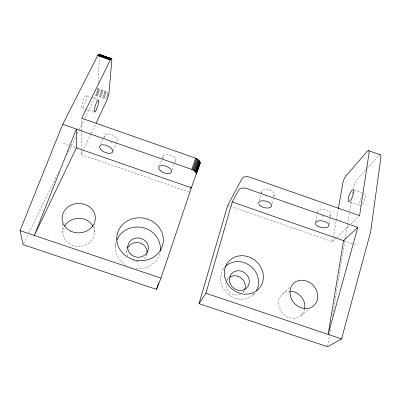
<?xml version="1.0" encoding="UTF-8"?>
<svg xmlns="http://www.w3.org/2000/svg" width="401" height="401" viewBox="0 0 401 401"><rect width="100%" height="100%" fill="white"/><g stroke="black" fill="none" stroke-linecap="round" stroke-linejoin="round"><path stroke-width="0.3" stroke-dasharray="2 1.5" d="M189.297 192.044L81.253 154.58L81.523 131.779M81.528 131.162L81.669 119.458M98.125 82.511L99.423 57.208M94.375 232.199L94.907 224.209M84.827 118.049L95.789 95.543L97.283 91.222L97.839 88.065M115.413 246.54L116.335 240.71M327.702 346.148L329.411 335.642M329.512 335.025L330.519 328.84M332.73 315.241L345.005 239.828M345.106 239.212L349.331 213.247M349.732 210.776L351.441 200.264M352.449 194.084L352.85 191.613M353.251 189.137L353.657 186.665A5.9 1.704 -69 0 1 356.81 179.798L366.87 168.716M230.665 206.39L332.534 241.708L333.181 238.029M333.286 237.417L338.228 209.212M329.296 223.883L331.051 214.229M315.803 221.136L317.682 211.548M126.756 251.166L127.102 249.502M272.244 203.362L273.266 199.207M273.848 196.831L274.289 195.051M259.171 200.761L261.632 191.307M146.631 255.111L146.951 254.023M172.27 169.839L174.159 164.641M174.996 162.335L175.417 161.177M159.543 165.382L162.164 158.47M162.385 157.894L163.042 156.169M113.157 150.555L117.132 141.483M100.636 144.195L104.766 135.122M81.253 154.58L91.037 133.809M91.303 133.247L95.799 123.703M23.714 243.537L28.646 233.407M28.922 232.846L58.516 172.074M66.741 155.192L75.784 136.621M77.152 133.809L79.072 129.869M79.343 129.307L84.551 118.616M223.517 268.835L224.48 267.392M227.166 279.818L228.956 277.337M244.159 290.88L242.57 292.755A10.135 9.258 42.5 0 0 244.094 290.87M367.286 168.255L378.604 155.783A6.411 1.965 -67.8 0 1 378.98 155.408M252.886 295.081L254.83 292.941M332.534 241.708L336.589 237.798M337.04 237.362L349.211 225.628M351.015 223.888L359.582 215.628M282.81 293.642L290.364 286.499M300.815 315.697L309.632 308.915M227.723 205.367L230.079 206.184M63.463 143.363L75.819 147.653M344.108 240.816L353.406 244.044M353.988 244.244L355.732 244.851M82.07 107.784L85.002 108.816M85.588 109.022L93.212 111.704M350.003 201.989L360.484 205.678A6.286 1.945 -69.2 0 1 361.832 196.696M97.799 88.586L108.075 92.23M97.719 89.177L108.556 93.012M97.603 89.819L108.43 93.649M97.458 90.506L108.275 94.335M97.283 91.222L107.523 94.847M97.077 91.964L107.884 95.784M96.852 92.711L107.087 96.33M96.606 93.453L107.408 97.278M96.34 94.185L106.576 97.804M96.07 94.882L106.877 98.701M95.789 95.543L106.029 99.162M86.295 95.598A6.471 1.373 -71.9 0 1 84.065 105.618A6.471 1.373 -71.9 0 1 82.155 103.824A6.471 1.373 -71.9 0 1 86.295 95.598L90.987 97.253M91.573 97.463L97.433 99.528M354.118 190.144L363.431 193.432M62.446 224.129L62.902 232.219M163.819 159.147A6.682 3.514 20.7 0 1 165.468 154.681A6.682 3.514 20.7 0 1 174.054 157.488A6.682 3.514 20.7 0 1 173.808 162.41M105.152 138.16A6.977 3.574 24.4 0 1 107.077 133.969A6.977 3.574 24.4 0 1 115.478 136.941A6.977 3.574 24.4 0 1 116.37 142.129M112.25 142.425A6.977 3.574 24.4 0 1 108.912 141.242M146.951 253.913A10.21 9.484 8.6 0 1 143.764 259.186M138.515 261.417A10.21 9.484 8.6 0 1 131.769 260.094M127.789 256.033A10.21 9.484 8.6 0 1 127.082 249.332M159.603 253.838A22.536 20.852 9.2 0 1 134.596 268.48M126.18 265.457A22.536 20.852 9.2 0 1 116.235 241.738M92.937 226.304A15.744 14.09 -3.9 0 1 78.862 246.47A15.744 14.09 -3.9 0 1 64.15 227.066M304.66 309.131A14.235 12.451 50.4 0 1 290.936 318.053A14.235 12.451 50.4 0 1 278.545 304.078A14.235 12.451 50.4 0 1 288.825 291.271M240.56 294.139A10.135 9.258 42.5 0 1 229.943 292.76A10.135 9.258 42.5 0 1 226.034 282.645M226.595 280.895A10.135 9.258 42.5 0 1 228.715 277.973M261.828 193.152A6.616 3.439 14 0 1 264.941 189.498A6.616 3.439 14 0 1 273.101 191.914A6.616 3.439 14 0 1 272.73 196.38M266.605 196.34A6.616 3.439 14 0 1 265.532 195.969M317.717 212.455A6.822 3.419 10.6 0 1 326.609 209.903A6.822 3.419 10.6 0 1 328.93 216.034M323.552 216.179A6.822 3.419 10.6 0 1 320.349 215.071M363.311 194.585A6.286 1.945 -69.2 0 1 365.336 196.941A6.286 1.945 -69.2 0 1 361.762 204.991M254.936 292.941A19.819 18.005 41.7 0 1 228.324 294.489A19.819 18.005 41.7 0 1 224.214 267.898"/><path stroke-width="0.6" d="M99.142 54.265L98.511 54.486L97.669 55.649L62.696 124.305L20.05 230.665L23.168 244.66L156.485 289.377L160.976 278.119L191.372 187.778L200.159 163.197C200.169 160.691 197.653 159.142 195.643 158.2L81.684 118.225L110.205 60.13L111.578 58.716L111.859 59.864L108.846 94.536L107.172 99.563L96.065 123.142M357.802 227.357L343.527 240.615L328.143 334.409L357.802 227.357L247.216 188.741A6.942 3.574 15.4 0 0 239.156 189.277L232.219 201.959L205.903 293.246L199.031 303.647L327.602 346.77L341.537 338.915L370.644 231.838L380.935 156.936A6.411 1.965 -67.8 0 0 379.677 154.921M338.339 208.6L342.85 182.846A5.905 1.584 -69.1 0 1 345.632 176.365L367.291 151.227A6.416 1.83 -68.1 0 1 369.095 152.701L359.582 215.628L249.497 177.077A6.857 3.654 15.3 0 0 242.374 177.979L227.723 205.367L199.031 303.647M196.405 174.365L196.284 173.352L200.049 162.164M196.405 173.869L200.159 162.691M196.284 173.352L195.267 171.738L199.056 160.53M195.713 172.28L199.492 161.077M156.485 289.377L158.485 283.442M196.054 172.816L199.823 161.623M195.267 171.738L194.094 170.711L197.909 159.498M194.726 171.217L198.525 160.004M194.094 170.711L192.62 169.808L196.45 158.585M193.387 170.24L197.212 159.022M192.62 169.808L191.798 169.422L195.643 158.2M190.6 188.58L191.252 186.851M197.553 170.119L200.159 163.197M76.411 147.854L34.331 235.472L76.36 129.077L76.411 147.854L191.372 187.778M20.05 230.665L160.976 278.119M205.903 293.246L341.537 338.915M232.219 201.959L343.527 240.615M62.696 124.305L191.798 169.422M98.962 54.23L111.578 58.716M368.504 150.636L380.258 154.841M111.709 58.852L99.288 54.411L99.398 54.656M98.751 54.305L111.227 58.767M101.087 55.263L102.776 55.864M105.598 56.872L108.415 57.879M98.511 54.486L111.002 58.957M98.245 54.777L110.756 59.248M97.964 55.163L110.486 59.644M97.669 55.649L110.205 60.13M127.513 248.169A10.21 9.484 8.6 0 1 139.167 242.785A10.21 9.484 8.6 0 1 147.107 252.685M116.846 240.029A22.536 20.852 9.2 0 1 143.558 227.808A22.536 20.852 9.2 0 1 160.134 251.482M64.656 226.099A15.744 14.09 -3.9 0 1 79.002 218.284A15.744 14.09 -3.9 0 1 92.937 226.304M289.943 291.216A14.235 12.451 50.4 0 1 304.76 308.564M229.673 277.231A10.135 9.258 42.5 0 1 241.477 278.264A10.135 9.258 42.5 0 1 244.645 289.778M224.986 267.006A19.819 18.005 41.7 0 1 250.309 265.958A19.819 18.005 41.7 0 1 256.274 290.996M160.691 170.986A6.762 3.434 20.5 0 0 171.427 172.144A6.762 3.434 20.5 0 0 163.397 165.658A6.762 3.434 20.5 0 0 160.691 170.986M101.197 149.914A7.063 3.494 24.1 0 0 112.415 152.255A7.063 3.494 24.1 0 0 104.867 144.967A7.063 3.494 24.1 0 0 101.197 149.914M130.355 253.903A10.401 9.619 9.2 0 0 147.924 250.765A10.401 9.619 9.2 0 0 135.839 238.129A10.401 9.619 9.2 0 0 130.355 253.903M96.255 109.909A6.466 1.223 -71.8 0 0 98.606 99.944A6.466 1.223 -71.8 0 0 94.591 108.205A6.466 1.223 -71.8 0 0 96.255 109.909M123.598 254.008A23.343 21.423 10.2 0 0 162.55 245.452A23.343 21.423 10.2 0 0 134.029 218.365A23.343 21.423 10.2 0 0 123.598 254.008M70.376 230.956A16.616 14.697 -2.1 0 0 95.318 218.064A16.616 14.697 -2.1 0 0 70.421 205.492A16.616 14.697 -2.1 0 0 70.376 230.956M290.359 295.858A15.048 12.982 48.9 0 0 313.552 305.898A15.048 12.982 48.9 0 0 307.622 281.447A15.048 12.982 48.9 0 0 290.359 295.858M260.705 206.114A6.697 3.363 14.1 0 0 271.517 206.33A6.697 3.363 14.1 0 0 263.166 200.756A6.697 3.363 14.1 0 0 260.705 206.114M318.093 226.37A6.902 3.338 10.9 0 0 328.97 225.693A6.902 3.338 10.9 0 0 319.592 220.771A6.902 3.338 10.9 0 0 318.093 226.37M229.788 282.374A10.376 9.429 41.8 0 0 246.535 288.073A10.376 9.429 41.8 0 0 241.793 271.276A10.376 9.429 41.8 0 0 229.788 282.374M350.83 199.883A6.296 1.81 -69.4 0 0 353.381 189.949A6.296 1.81 -69.4 0 0 348.549 197.147A6.296 1.81 -69.4 0 0 350.83 199.883M224.976 277.893A20.346 18.366 41 0 0 257.562 289.948A20.346 18.366 41 0 0 249.041 257.011A20.346 18.366 41 0 0 224.976 277.893"/></g></svg>
